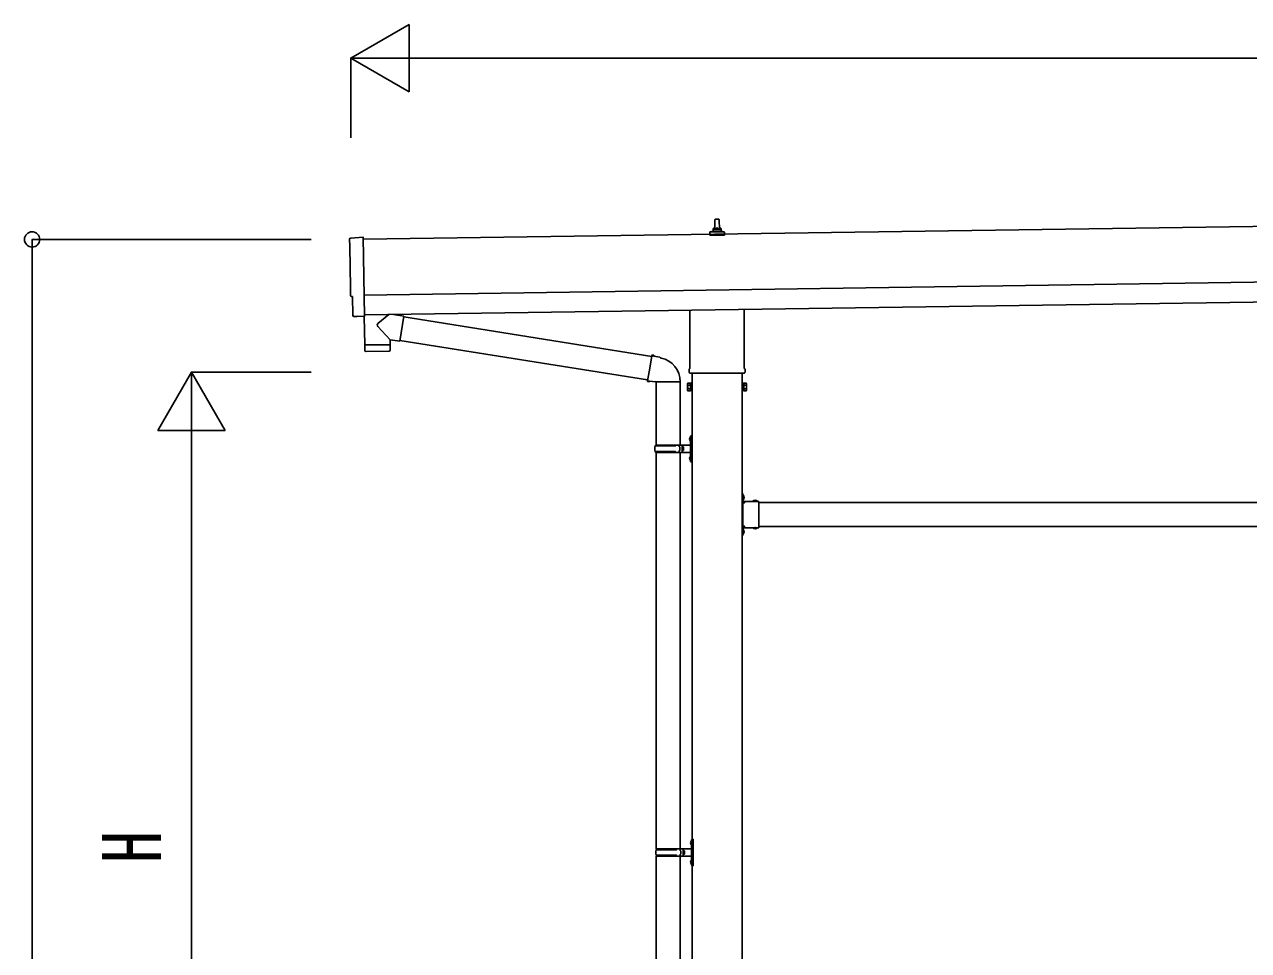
# Model space of a CAD drawing. Units: millimetres, scale not verified. Extents: x -18922 to 18922, y -13365 to 13365.
# Drawn here: x -7324 to -4254, y -4273 to -1950 of the extents above; entities that cross this region are included whole.
import ezdxf
from ezdxf.enums import TextEntityAlignment as Align

# ---------------------------------------------------------------- set-up
doc = ezdxf.new("R2010")
doc.units = ezdxf.units.MM
doc.header["$LTSCALE"] = 70
for name, color, linetype in [('0-5_YKK_13', 4, 'Continuous'), ('0-6_YKK_A1', 4, 'Continuous'), ('0-7_YKK_D', 6, 'Continuous')]:
    doc.layers.add(name, color=color, linetype=linetype)
doc.styles.add('ＭＳ ゴシック', font='')
doc.styles.get('ＭＳ ゴシック').set_extended_font_data('MS Gothic')

msp = doc.modelspace()

# ---------------------------------------------------------------- linework, layer by layer
at = {"layer": '0-5_YKK_13'}
for p, q in [((-5592.79, -2463.27), (-5592.07, -2439.75)), ((-5591.07, -2438.77), (-5582.52, -2438.77)), ((-5581.52, -2439.75), (-5580.79, -2463.27)), ((-5605.04, -2478.77), (-5605.04, -2471.06)), ((-5568.54, -2478.77), (-5605.04, -2478.77)), ((-5604.66, -2470.27), (-5568.92, -2470.27)), ((-5604.28, -2470.09), (-5597.56, -2468.46)), ((-5597.17, -2468.27), (-5576.41, -2468.27)), ((-5596.79, -2467.48), (-5596.79, -2463.27)), ((-5595.79, -2463.27), (-5577.79, -2463.27)), ((-5576.79, -2467.48), (-5576.79, -2463.27)), ((-5569.31, -2470.09), (-5576.03, -2468.46)), ((-5568.54, -2478.77), (-5568.54, -2471.06)), ((-5655.09, -2812.76), (-5655.09, -2667.11)), ((-5518.49, -2665.16), (-5518.49, -2812.76)), ((-6491.16, -2682.83), (-6498.09, -2682.56)), ((-6471.55, -2681.54), (-6471.53, -2682.55)), ((-6410.14, -2677.9), (-6437.79, -2700.41)), ((-6372.52, -2681.91), (-6398.36, -2677.73)), ((-6372.52, -2681.91), (-6382.68, -2744.79)), ((-6372.82, -2683.73), (-5750.66, -2782.79)), ((-6407.09, -2740.85), (-6437.97, -2707.74)), ((-6470.9, -2754.78), (-6470.49, -2767.82)), ((-6466.42, -2753.71), (-6466.39, -2754.71)), ((-6411.42, -2752.93), (-6411.43, -2753.93)), ((-6407.09, -2740.85), (-6382.68, -2744.79)), ((-6407.09, -2740.85), (-6406.92, -2752.86)), ((-6382.39, -2742.97), (-5761.08, -2841.89)), ((-6409.91, -2769.91), (-6467.44, -2770.73)), ((-5750.34, -2780.97), (-5755.87, -2812.34)), ((-5750.34, -2780.97), (-5749.2, -2778.99)), ((-5749.2, -2778.99), (-5745.63, -2779.62)), ((-5745.63, -2779.62), (-5745.22, -2781.97)), ((-5730.71, -2784.79), (-5729.02, -2786.42)), ((-5729.02, -2786.42), (-5726.9, -2786.87)), ((-5761.4, -2843.71), (-5755.87, -2812.34)), ((-5656.79, -2821.53), (-5656.79, -2816.03)), ((-5518.86, -2825.03), (-5654.73, -2825.03)), ((-5516.79, -2816.03), (-5516.79, -2821.53)), ((-5761.4, -2843.71), (-5761.01, -2845.96)), ((-5761.4, -2843.71), (-5756.25, -2844.52)), ((-5761.01, -2845.96), (-5757.44, -2846.59)), ((-5757.44, -2846.59), (-5756.25, -2844.52)), ((-5756.25, -2844.52), (-5741.65, -2846.83)), ((-5741.65, -2846.83), (-5739.44, -2845.85)), ((-5679.14, -2846.25), (-5740.33, -2846.25)), ((-5739.29, -2846.25), (-5739.29, -3005.54)), ((-5679.29, -2846.25), (-5679.29, -3005.54)), ((-5660.79, -2851.03), (-5660.03, -2849.72)), ((-5660.79, -2851.03), (-5660.79, -2868.03)), ((-5653.79, -2854.63), (-5660.03, -2854.63)), ((-5519.79, -2854.63), (-5513.55, -2854.63)), ((-5512.79, -2851.03), (-5513.55, -2849.72)), ((-5512.79, -2851.03), (-5512.79, -2868.03)), ((-5660.79, -2868.03), (-5660.03, -2869.35)), ((-5653.79, -2864.44), (-5660.03, -2864.44)), ((-5653.79, -2869.35), (-5660.03, -2869.35)), ((-5651.29, -2868.73), (-5653.79, -2868.73)), ((-5522.29, -2868.73), (-5519.79, -2868.73)), ((-5519.79, -2864.44), (-5513.55, -2864.44)), ((-5519.79, -2869.35), (-5513.55, -2869.35)), ((-5512.79, -2868.03), (-5513.55, -2869.35)), ((-5742.29, -3007.54), (-5691.96, -3007.54)), ((-5741.29, -3005.54), (-5655.29, -3005.54)), ((-5741.29, -3005.54), (-5741.29, -3007.54)), ((-5682.29, -3005.54), (-5682.29, -3010.04)), ((-5674.29, -3005.54), (-5674.29, -3014.54)), ((-5655.59, -2988.39), (-5653.55, -2989.39)), ((-5654.32, -2986.39), (-5653.69, -2986.39)), ((-5654.32, -2986.39), (-5654.32, -2994.69)), ((-5654.32, -2994.69), (-5653.69, -2994.69)), ((-5653.69, -2986.39), (-5653.69, -2994.69)), ((-5653.69, -2986.39), (-5653.29, -2986.79)), ((-5653.69, -2994.69), (-5653.29, -2994.29)), ((-5653.55, -2989.39), (-5652.94, -2990.54)), ((-5653.29, -2982.54), (-5650.29, -2981.04)), ((-5653.29, -2982.54), (-5653.29, -3014.54)), ((-5653.29, -2986.79), (-5653.29, -2994.29)), ((-5650.29, -2981.04), (-5650.29, -3014.54)), ((-5650.29, -2981.04), (-5649.29, -2981.04)), ((-5649.29, -2981.04), (-5649.29, -3014.54)), ((-5742.29, -3021.54), (-5691.96, -3021.54)), ((-5741.29, -3023.54), (-5741.29, -3021.54)), ((-5741.29, -3023.54), (-5655.29, -3023.54)), ((-5739.29, -3023.54), (-5739.29, -4018.53)), ((-5682.29, -3010.04), (-5680.29, -3010.04)), ((-5682.29, -3023.54), (-5682.29, -3019.04)), ((-5682.29, -3019.04), (-5680.29, -3019.04)), ((-5680.29, -3010.04), (-5680.29, -3014.54)), ((-5680.29, -3019.04), (-5680.29, -3014.54)), ((-5679.29, -3023.54), (-5679.29, -4018.53)), ((-5674.29, -3010.04), (-5671.29, -3010.04)), ((-5674.29, -3023.54), (-5674.29, -3014.54)), ((-5674.29, -3019.04), (-5671.29, -3019.04)), ((-5671.29, -3010.04), (-5671.29, -3014.54)), ((-5671.29, -3019.04), (-5671.29, -3014.54)), ((-5655.59, -3036.39), (-5653.55, -3037.39)), ((-5654.32, -3034.39), (-5653.69, -3034.39)), ((-5654.32, -3034.39), (-5654.32, -3042.69)), ((-5653.69, -3034.39), (-5653.69, -3042.69)), ((-5653.69, -3034.39), (-5653.29, -3034.79)), ((-5653.55, -3037.39), (-5652.94, -3038.54)), ((-5653.29, -3046.54), (-5653.29, -3014.54)), ((-5653.29, -3034.79), (-5653.29, -3042.29)), ((-5650.29, -3048.04), (-5650.29, -3014.54)), ((-5649.29, -3048.04), (-5649.29, -3014.54)), ((-5654.32, -3042.69), (-5653.69, -3042.69)), ((-5653.69, -3042.69), (-5653.29, -3042.29)), ((-5653.29, -3046.54), (-5650.29, -3048.04)), ((-5650.29, -3048.04), (-5649.29, -3048.04)), ((-5522.29, -3126.53), (-5524.29, -3126.53)), ((-5524.29, -3126.53), (-5524.29, -3146.53)), ((-5522.29, -3126.53), (-5522.29, -3146.53)), ((-5521.78, -3130.63), (-5522.29, -3130.63)), ((-5522.29, -3130.63), (-5522.29, -3142.43)), ((-5524.29, -3133.53), (-5522.29, -3133.53)), ((-5524.29, -3139.53), (-5522.29, -3139.53)), ((-5482.29, -3146.53), (-5522.29, -3146.53)), ((-5522.29, -3150.53), (-5522.29, -3208.53)), ((-5485.39, -3146.53), (-5497.19, -3146.53)), ((-5485.39, -3146.02), (-5485.39, -3146.53)), ((-5482.29, -3146.53), (-5482.29, -3212.53)), ((-5524.29, -3212.53), (-5524.29, -3232.53)), ((-5524.29, -3219.53), (-5522.29, -3219.53)), ((-5522.29, -3210.53), (-5518.29, -3210.53)), ((-5522.29, -3212.53), (-5522.29, -3232.53)), ((-5482.29, -3212.53), (-5522.29, -3212.53)), ((-5521.78, -3216.63), (-5522.29, -3216.63)), ((-5522.29, -3216.63), (-5522.29, -3228.43)), ((-5485.39, -3212.53), (-5497.19, -3212.53)), ((-5485.39, -3213.04), (-5485.39, -3212.53)), ((-5524.29, -3225.53), (-5522.29, -3225.53)), ((-5522.29, -3232.53), (-5524.29, -3232.53)), ((-5739.79, -4020.53), (-5689.46, -4020.53)), ((-5738.79, -4018.53), (-5652.79, -4018.53)), ((-5738.79, -4018.53), (-5738.79, -4020.53)), ((-5679.79, -4018.53), (-5679.79, -4023.03)), ((-5671.79, -4018.53), (-5671.79, -4027.53)), ((-5653.09, -4001.39), (-5651.05, -4002.38)), ((-5651.82, -3999.38), (-5651.19, -3999.38)), ((-5651.82, -3999.38), (-5651.82, -4007.68)), ((-5651.82, -4007.68), (-5651.19, -4007.68)), ((-5651.19, -3999.38), (-5651.19, -4007.68)), ((-5651.19, -3999.38), (-5650.79, -3999.78)), ((-5651.19, -4007.68), (-5650.79, -4007.28)), ((-5651.05, -4002.38), (-5650.44, -4003.53)), ((-5650.79, -3995.53), (-5647.79, -3994.03)), ((-5650.79, -3995.53), (-5650.79, -4027.53)), ((-5650.79, -3999.78), (-5650.79, -4007.28)), ((-5647.79, -3994.03), (-5647.79, -4027.53)), ((-5647.79, -3994.03), (-5646.79, -3994.03)), ((-5646.79, -3994.03), (-5646.79, -4027.53)), ((-5739.79, -4034.53), (-5689.46, -4034.53)), ((-5739.29, -4036.53), (-5739.29, -4968.53)), ((-5738.79, -4036.53), (-5738.79, -4034.53)), ((-5738.79, -4036.53), (-5652.79, -4036.53)), ((-5679.79, -4023.03), (-5677.79, -4023.03)), ((-5679.79, -4036.53), (-5679.79, -4032.03)), ((-5679.79, -4032.03), (-5677.79, -4032.03)), ((-5679.29, -4036.53), (-5679.29, -4968.53)), ((-5677.79, -4023.03), (-5677.79, -4027.53)), ((-5677.79, -4032.03), (-5677.79, -4027.53)), ((-5671.79, -4023.03), (-5668.79, -4023.03)), ((-5671.79, -4036.53), (-5671.79, -4027.53)), ((-5671.79, -4032.03), (-5668.79, -4032.03)), ((-5668.79, -4023.03), (-5668.79, -4027.53)), ((-5668.79, -4032.03), (-5668.79, -4027.53)), ((-5653.09, -4049.39), (-5651.05, -4050.38)), ((-5651.82, -4047.38), (-5651.19, -4047.38)), ((-5651.82, -4047.38), (-5651.82, -4055.68)), ((-5651.19, -4047.38), (-5651.19, -4055.68)), ((-5651.19, -4047.38), (-5650.79, -4047.78)), ((-5651.05, -4050.38), (-5650.44, -4051.53)), ((-5650.79, -4059.53), (-5650.79, -4027.53)), ((-5650.79, -4047.78), (-5650.79, -4055.28)), ((-5647.79, -4061.03), (-5647.79, -4027.53)), ((-5646.79, -4061.03), (-5646.79, -4027.53)), ((-5651.82, -4055.68), (-5651.19, -4055.68)), ((-5651.19, -4055.68), (-5650.79, -4055.28)), ((-5650.79, -4059.53), (-5647.79, -4061.03)), ((-5647.79, -4061.03), (-5646.79, -4061.03))]:
    msp.add_line(p, q, dxfattribs=at)
for points in [[(-6505.92, -2485.81), (-6474.37, -2483.71), (-6471.55, -2681.54)], [(-6500.97, -2679.61), (-6501.64, -2632.59), (-6502.24, -2632.6)], [(-6490.42, -2682.54), (-6489.77, -2681.9), (-6471.53, -2682.55)], [(-6471.93, -2682.53), (-6470.92, -2753.78), (-6406.92, -2752.86)], [(-6406.95, -2766.92), (-6406.91, -2753.86), (-6470.9, -2754.78)], [(-5750.34, -2780.97), (-5745.22, -2781.97), (-5730.71, -2784.79)], [(-5653.79, -2869.35), (-5653.79, -2849.72), (-5660.03, -2849.72)], [(-5653.79, -2868.73), (-5653.79, -2850.33), (-5651.29, -2850.33)], [(-5519.79, -2868.73), (-5519.79, -2850.33), (-5522.29, -2850.33)], [(-5519.79, -2869.35), (-5519.79, -2849.72), (-5513.55, -2849.72)], [(-5655.59, -2992.69), (-5653.55, -2991.69), (-5652.94, -2990.54)], [(-5655.59, -3040.69), (-5653.55, -3039.69), (-5652.94, -3038.54)], [(-5521.78, -3130.63), (-5521.78, -3142.43), (-5522.29, -3142.43)], [(-5519.68, -3134.03), (-5522.46, -3135.39), (-5523.07, -3136.53)], [(-5519.68, -3139.03), (-5522.46, -3137.68), (-5523.07, -3136.53)], [(-5522.29, -3150.53), (-5518.29, -3150.53), (-5518.29, -3148.53), (-5522.29, -3148.53)], [(-5485.39, -3146.02), (-5497.19, -3146.02), (-5497.19, -3146.53)], [(-5493.79, -3143.92), (-5492.44, -3146.7), (-5491.29, -3147.31)], [(-5488.79, -3143.92), (-5490.15, -3146.7), (-5491.29, -3147.31)], [(-5519.68, -3220.03), (-5522.46, -3221.39), (-5523.07, -3222.53)], [(-5519.68, -3225.03), (-5522.46, -3223.68), (-5523.07, -3222.53)], [(-5522.29, -3208.53), (-5518.29, -3208.53), (-5518.29, -3210.53)], [(-5521.78, -3216.63), (-5521.78, -3228.43), (-5522.29, -3228.43)], [(-5485.39, -3213.04), (-5497.19, -3213.04), (-5497.19, -3212.53)], [(-5493.79, -3215.14), (-5492.44, -3212.37), (-5491.29, -3211.76)], [(-5488.79, -3215.14), (-5490.15, -3212.37), (-5491.29, -3211.76)], [(-5653.09, -4005.68), (-5651.05, -4004.68), (-5650.44, -4003.53)], [(-5653.09, -4053.68), (-5651.05, -4052.68), (-5650.44, -4051.53)]]:
    msp.add_lwpolyline(points, dxfattribs=at)
for points in [[(-5651.29, -2870.03), (-5651.29, -2849.03), (-5649.29, -2849.03), (-5649.29, -2870.03)], [(-5522.29, -2870.03), (-5522.29, -2849.03), (-5524.29, -2849.03), (-5524.29, -2870.03)]]:
    msp.add_lwpolyline(points, close=True, dxfattribs=at)
for centre, radius, start, end in [((-5591.07, -2439.77), 1, 90, 178.60509), ((-5582.52, -2439.77), 1, 1.39491, 90), ((-5604.04, -2471.06), 1, 103.62699, 180), ((-5597.79, -2467.48), 1, 283.62699, 0), ((-5592.71, -2463.91), 4.13, 90, 171.17633), ((-5595.79, -2464.27), 1, 90, 180), ((-5583.46, -2463.27), 4.83, 133.60282, 180), ((-5590.12, -2463.27), 4.83, 0, 46.39718), ((-5580.88, -2463.91), 4.13, 8.82367, 90), ((-5577.79, -2464.27), 1, 0, 90), ((-5575.79, -2467.48), 1, 180, 256.37301), ((-5569.54, -2471.06), 1, 0, 76.37301), ((-6434.48, -2704.16), 5, 131.47396, 225.79244), ((-6467.49, -2767.73), 3, 181.81845, 270.86677), ((-6409.95, -2766.91), 3, 270.81845, 359.81845), ((-5739.44, -2845.85), 60.3, 359.62495, 78), ((-5652.79, -2816.03), 4, 125.09963, 180), ((-5652.79, -2821.53), 4, 180, 194.47751), ((-5652.79, -2821.53), 4, 194.47751, 241.04498), ((-5520.79, -2821.53), 4, 298.95502, 345.52249), ((-5520.79, -2816.03), 4, 0, 54.90037), ((-5520.79, -2821.53), 4, 345.52249, 0), ((-5656.45, -2852.17), 4.34, 145.61575, 214.38425), ((-5644.55, -2859.53), 16.24, 162.41205, 197.58795), ((-5517.14, -2852.17), 4.34, 325.61575, 34.38425), ((-5529.03, -2859.53), 16.24, 342.41205, 17.58795), ((-5656.45, -2866.89), 4.34, 145.61575, 214.38425), ((-5517.14, -2866.89), 4.34, 325.61575, 34.38425), ((-5693.54, -3014.54), 49.25, 171.82876, 180.00002), ((-5691.96, -3005.54), 2, 270, 359.99998), ((-5649.99, -2990.54), 6, 136.21765, 223.78235), ((-5655.29, -3003.54), 2, 270, 359.99998), ((-5693.54, -3014.54), 49.25, 180.00002, 188.17127), ((-5691.96, -3023.54), 2, 0.00005, 90.00004), ((-5649.99, -3038.54), 6, 136.21765, 223.78235), ((-5655.29, -3025.54), 2, 0.00005, 90.00004), ((-5527.52, -3136.53), 8.23, 314.2189, 45.7811), ((-5522.29, -3146.53), 2, 180, 270), ((-5491.29, -3151.77), 8.23, 44.2189, 135.7811), ((-5522.29, -3212.53), 2, 90, 180), ((-5527.52, -3222.53), 8.23, 314.2189, 45.7811), ((-5491.29, -3207.3), 8.23, 224.2189, 315.7811), ((-5691.04, -4027.53), 49.25, 171.82876, 180.00002), ((-5689.46, -4018.53), 2, 270, 359.99998), ((-5647.49, -4003.53), 6, 136.21765, 223.78235), ((-5652.79, -4016.53), 2, 270, 359.99998), ((-5691.04, -4027.53), 49.25, 180.00002, 188.17127), ((-5689.46, -4036.53), 2, 0.00005, 90.00004), ((-5647.49, -4051.53), 6, 136.21765, 223.78235), ((-5652.79, -4038.53), 2, 0.00005, 90.00004)]:
    msp.add_arc(centre, radius, start, end, dxfattribs=at)
for centre, major_axis, ratio, start_param, end_param in [((-6505.72, -2488.81), (-3, -0.04), 0.99863, 4.7647489, 6.2979817), ((-11270.09, -2627.3), (4762.89, 68.04), 0.99863, 6.2686928, 6.2979817), ((-6502.31, -2628.2), (-4.41, -0.06), 0.99863, 6.2686928, 7.8539816), ((-6497.97, -2679.56), (-2.15, -2.1), 0.9974, 5.5252311, 7.0411395), ((-6491.12, -2681.83), (-0.717, -0.7), 0.9974, 0.7579542, 1.5707963)]:
    msp.add_ellipse(centre, major_axis=major_axis, ratio=ratio, start_param=start_param, end_param=end_param, dxfattribs=at)
at = {"layer": '0-6_YKK_A1'}
for p, q in [((-1109.35, -2412.16), (-6474.3, -2488.8)), ((-6472.3, -2628.78), (-1107.35, -2552.14)), ((-6471.59, -2678.78), (-1106.64, -2602.14)), ((-5649.29, -2825.03), (-5649.29, -5677.53)), ((-5524.29, -5677.53), (-5524.29, -2825.03)), ((-5518.29, -3149.53), (-5523.79, -3149.53)), ((-5523.79, -3149.53), (-5523.79, -3209.53)), ((-5482.29, -3149.53), (-2691.29, -3149.53)), ((-5518.29, -3209.53), (-5523.79, -3209.53)), ((-5482.29, -3209.53), (-2691.29, -3209.53))]:
    msp.add_line(p, q, dxfattribs=at)
at = {"layer": '0-7_YKK_D'}
for p, q in [((-6505.31, -2034.43), (-6359.17, -1950.05)), ((-6359.17, -2118.8), (-6359.17, -1950.05)), ((-6505.31, -2234.43), (-6505.31, -2033.43)), ((-6505.31, -2034.43), (-6359.17, -2118.8)), ((-6505.31, -2034.43), (-6213.03, -2034.43)), ((4164.86, -2034.43), (-6336.56, -2034.43)), ((-6605.31, -2489.24), (-7306.31, -2489.24)), ((-7305.31, -5177.53), (-7305.31, -2489.24)), ((-6905.31, -2822.53), (-6989.69, -2968.67)), ((-6605.31, -2822.53), (-6906.31, -2822.53)), ((-6905.31, -2822.53), (-6820.94, -2968.67)), ((-6905.31, -2822.53), (-6905.31, -3114.82)), ((-6989.69, -2968.67), (-6820.94, -2968.67)), ((-6905.31, -5008.78), (-6905.31, -2991.28))]:
    msp.add_line(p, q, dxfattribs=at)
msp.add_circle((-7305.31, -2489.24), 19.12, dxfattribs=at)

# ---------------------------------------------------------------- texts
at = {"layer": '0-7_YKK_D', "style": 'ＭＳ ゴシック', "width": 0.8}
msp.add_text('H', height=148.5, rotation=90, dxfattribs=at).set_placement((-6937.31, -4054.03), align=Align.BOTTOM_LEFT)

doc.saveas('drawing.dxf')
